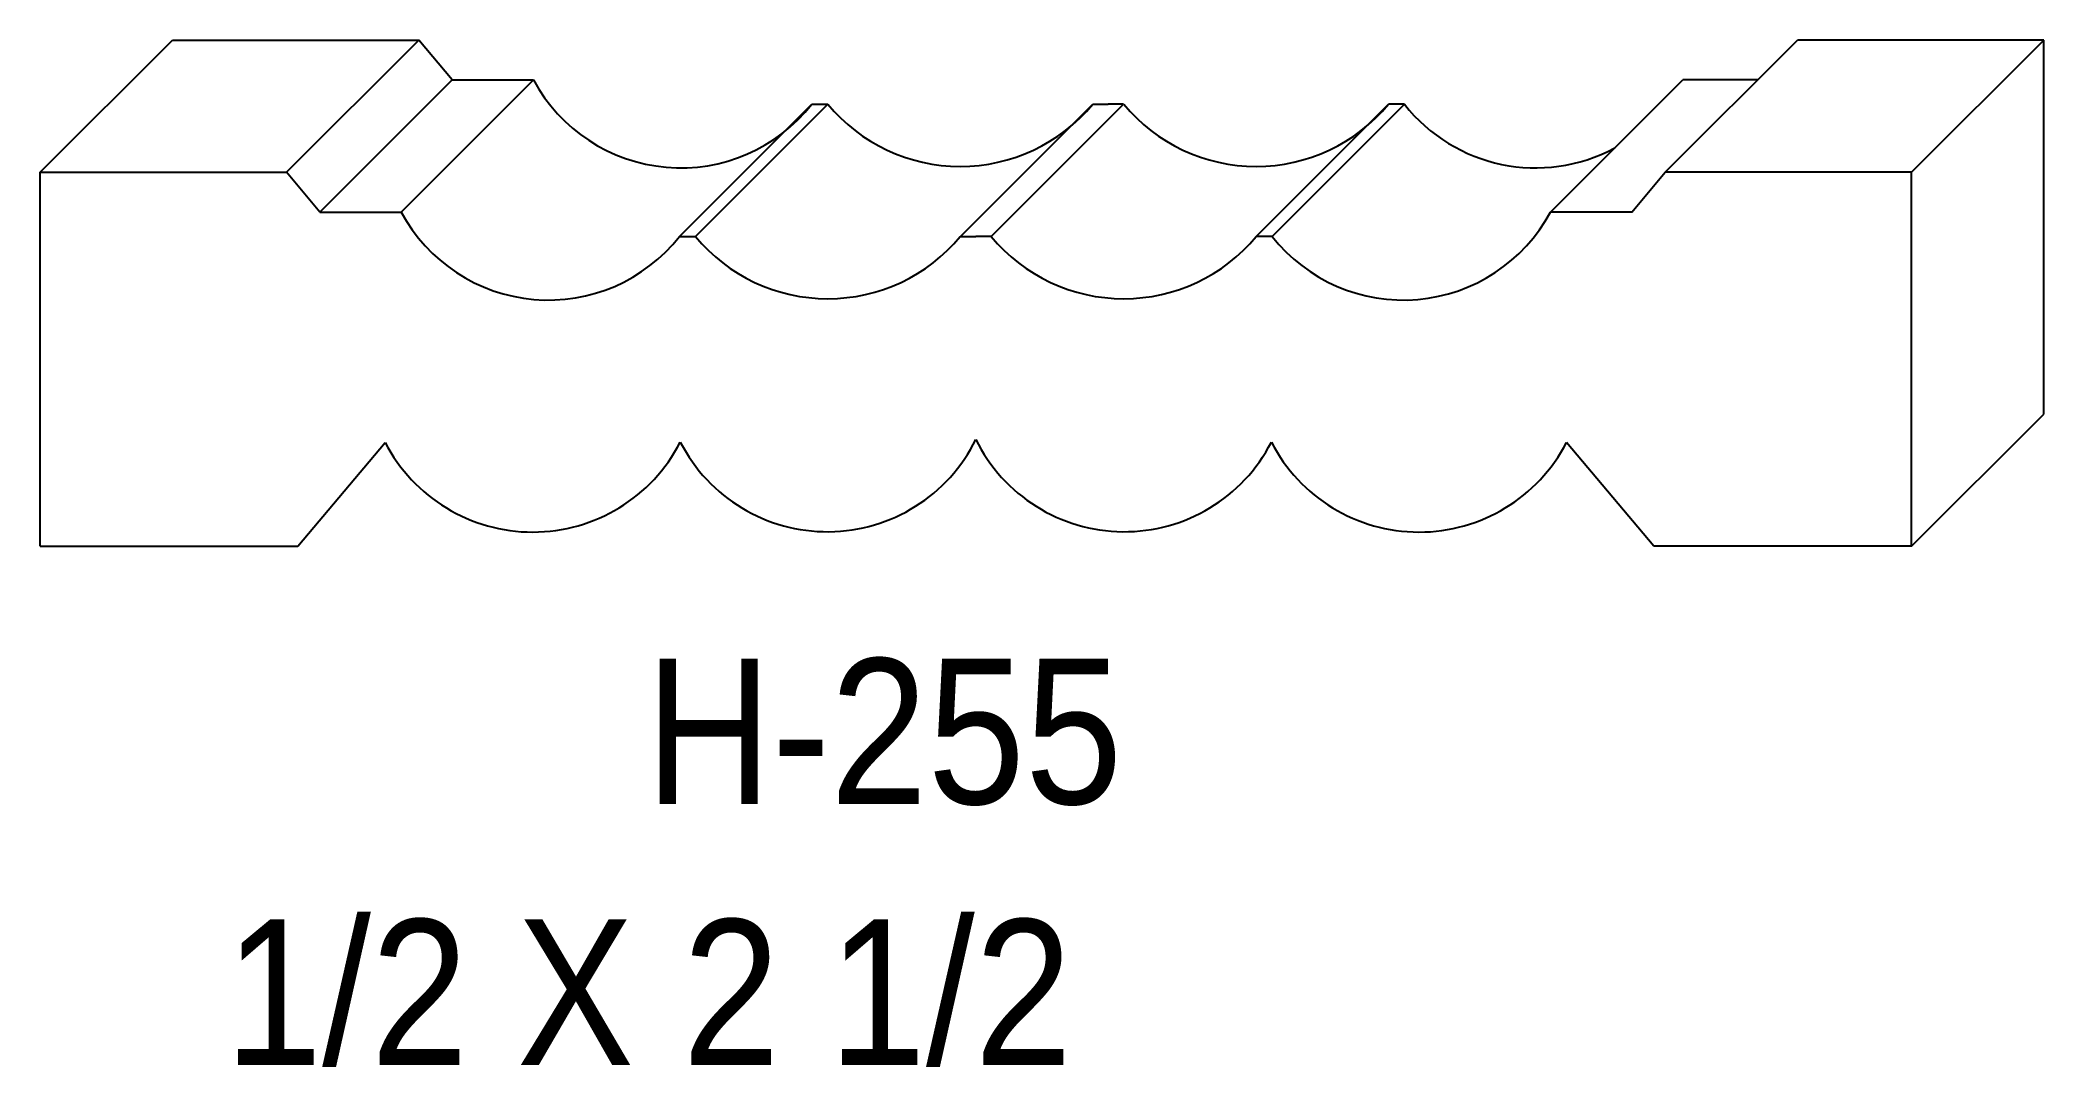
# Model space of a CAD drawing. Extents: x 70.47 to 73.14, y 154.74 to 156.11.
import ezdxf

# ---------------------------------------------------------------- set-up
doc = ezdxf.new("R2010")
doc.units = 0
doc.header["$LTSCALE"] = 5
doc.layers.add('PROFILE', color=7, linetype='CONTINUOUS')
doc.styles.add('TXT', font='TXT', dxfattribs={"height": 3.5})

msp = doc.modelspace()

# ---------------------------------------------------------------- linework, layer by layer
at = {"layer": 'PROFILE', "color": 1, "linetype": 'CONTINUOUS'}
for p, q in [((70.4656, 155.9333), (70.6424, 156.11)), ((70.6424, 156.11), (70.9713, 156.11)), ((70.7946, 155.9333), (70.9713, 156.11)), ((71.016, 156.0568), (70.9713, 156.11)), ((72.6361, 155.9333), (72.8128, 156.11)), ((73.1418, 156.11), (72.8128, 156.11)), ((72.965, 155.9333), (73.1418, 156.11)), ((73.1418, 155.6102), (73.1418, 156.11)), ((70.8393, 155.88), (71.016, 156.0568)), ((70.9479, 155.88), (71.1246, 156.0568)), ((71.016, 156.0568), (71.1246, 156.0568)), ((72.4828, 155.88), (72.6595, 156.0568)), ((72.7595, 156.0568), (72.6595, 156.0568)), ((71.3197, 155.8475), (71.4964, 156.0242)), ((71.3408, 155.8475), (71.5175, 156.0242)), ((71.4964, 156.0242), (71.5175, 156.0242)), ((71.6947, 155.8475), (71.8714, 156.0242)), ((71.736, 155.8475), (71.9127, 156.0242)), ((71.8714, 156.0242), (71.8921, 156.0242)), ((71.9127, 156.0242), (71.8921, 156.0242)), ((72.0899, 155.8475), (72.2666, 156.0242)), ((72.111, 155.8475), (72.2877, 156.0242)), ((72.2877, 156.0242), (72.2666, 156.0242)), ((70.4656, 155.9333), (70.7946, 155.9333)), ((70.4656, 155.4334), (70.4656, 155.9333)), ((70.8393, 155.88), (70.7946, 155.9333)), ((72.5914, 155.88), (72.6361, 155.9333)), ((72.965, 155.9333), (72.6361, 155.9333)), ((72.965, 155.4334), (72.965, 155.9333)), ((70.8393, 155.88), (70.9479, 155.88)), ((72.5914, 155.88), (72.4828, 155.88)), ((71.3197, 155.8475), (71.3408, 155.8475)), ((71.6947, 155.8475), (71.7153, 155.8475)), ((71.736, 155.8475), (71.7153, 155.8475)), ((72.111, 155.8475), (72.0899, 155.8475)), ((72.965, 155.4334), (73.1418, 155.6102)), ((70.81, 155.4334), (70.9265, 155.5723)), ((72.6207, 155.4334), (72.5041, 155.5723)), ((70.4656, 155.4334), (70.81, 155.4334)), ((72.965, 155.4334), (72.6207, 155.4334))]:
    msp.add_line(p, q, dxfattribs=at)
for centre, major_axis, start_param, end_param in [((71.3212, 156.1623), (0.2231, 0), -2.648721, -0.667577), ((71.6945, 156.1708), (0.2297, 0), -2.449781, -0.691811), ((72.0897, 156.1708), (0.2297, 0), -2.449781, -0.691811), ((72.463, 156.1623), (0, 0.2231), -4.044812, -2.648721), ((71.1445, 155.9856), (0, 0.2231), -4.219517, -2.238373), ((72.2862, 155.9856), (0, 0.2231), -4.044812, -2.063668), ((71.5177, 155.994), (0, 0.2297), -4.020578, -2.262608), ((71.9129, 155.994), (0, 0.2297), -4.020578, -2.262608), ((71.1235, 155.6742), (0, 0.2218), -4.234902, -2.046473), ((71.5171, 155.6739), (0, 0.221), -4.236495, -2.02814), ((71.9136, 155.6739), (0, 0.221), -4.255045, -2.04669), ((72.3072, 155.6742), (0.2218, 0), -2.665916, -0.477487)]:
    msp.add_ellipse(centre, major_axis=major_axis, ratio=1, start_param=start_param, end_param=end_param, dxfattribs=at)

# ---------------------------------------------------------------- texts
at = {"layer": 'PROFILE', "color": 1, "linetype": 'CONTINUOUS', "style": 'TXT', "width": 0.9}
for s, height, p in [('H-255', 0.19439, (71.2739, 155.089)), ('1/2 X 2 1/2', 0.194395, (70.7123, 154.7403))]:
    msp.add_text(s, height=height, dxfattribs=at).set_placement(p)

doc.saveas('drawing.dxf')
